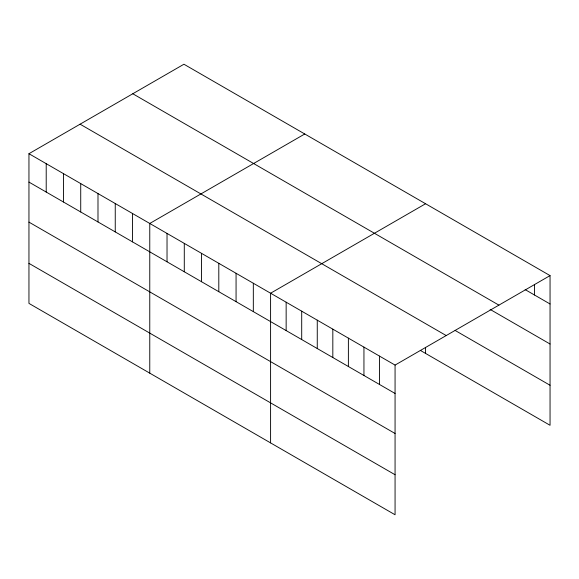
<?xml version="1.0" encoding="UTF-8"?>
<svg xmlns="http://www.w3.org/2000/svg" width="579" height="579" viewBox="0 0 579 579"><rect width="100%" height="100%" fill="white"/><g stroke="black" fill="none" stroke-linecap="round" stroke-linejoin="round"><path stroke-width="0.87" d="M28.95 153.71L395.066 365.088L395.066 514.767L28.95 303.396L28.95 153.71L183.934 64.233L550.05 275.604L550.05 425.29L420.318 350.389M304.757 133.988L149.766 223.465L149.766 373.144M425.572 203.743L270.588 293.22L270.588 442.899M395.066 365.088L550.05 275.604M525.153 289.609L550.05 303.982M132.794 93.762L498.903 305.133M490.145 309.425L550.05 344.013M455.137 330.457L550.05 385.259M80.097 124.188L446.206 335.559M28.95 182.088L395.066 393.459M28.95 222.119L395.066 433.49M28.95 263.358L395.066 474.737M534.489 284.354L534.489 295.001M425.572 347.328L425.572 353.422M379.506 356.107L379.506 384.478M363.945 347.118L363.945 375.496M348.384 338.136L348.384 366.514M332.824 329.154L332.824 357.525M317.263 320.173L317.263 348.544M301.702 311.184L301.702 339.562M286.149 302.202L286.149 330.58M253.327 283.254L253.327 311.632M236.066 273.288L236.066 301.666M218.804 263.329L218.804 291.7M201.55 253.363L201.55 281.734M184.288 243.397L184.288 271.768M167.027 233.431L167.027 261.802M132.511 213.499L132.511 241.877M115.25 203.54L115.25 231.911M97.989 193.574L97.989 221.945M80.727 183.608L80.727 211.979M63.473 173.642L63.473 202.013M46.211 163.676L46.211 192.054"/></g></svg>
